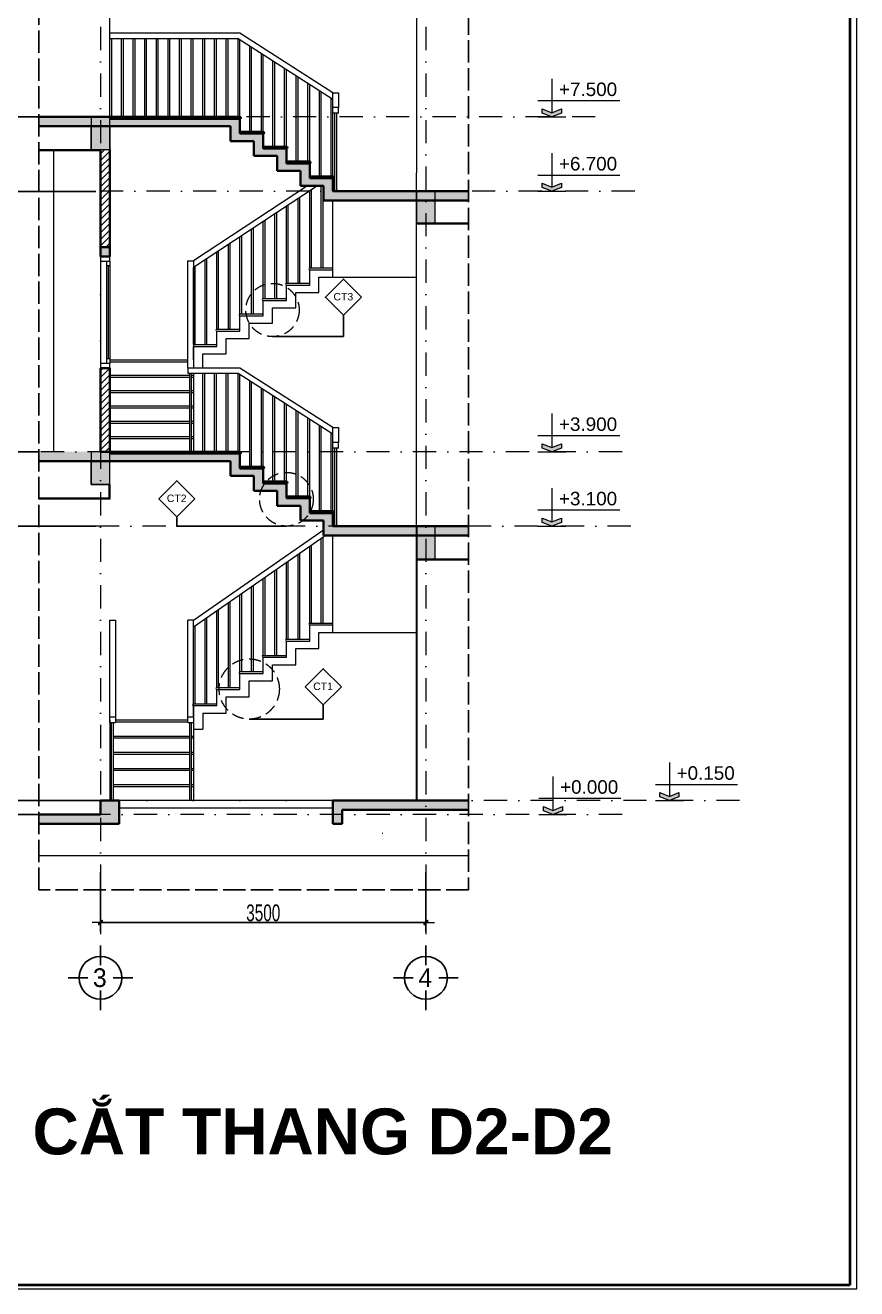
# Model space of a CAD drawing. Header units: inches. Extents: x 921646 to 2157952, y -92667 to 262089.
# Drawn here: x 1998157 to 2007098, y 19382 to 32964 of the extents above; entities that cross this region are included whole.
import ezdxf
from ezdxf.enums import TextEntityAlignment as Align

# ---------------------------------------------------------------- set-up
doc = ezdxf.new("R2010")
doc.units = ezdxf.units.IN
doc.header["$MEASUREMENT"] = 0
for name, pattern in [('ACAD_ISO02W100', [15, 12, -3]), ('CONTINU', [0]), ('DASHDOT', [1, 0.5, -0.25, 0, -0.25]), ('HIDDEN', [9.525, 6.35, -3.175])]:
    doc.linetypes.add(name, pattern=pattern)
doc.layers.get('0').update_dxf_attribs({"lineweight": 9})
doc.layers.get('DEFPOINTS').update_dxf_attribs({"lineweight": 9})
for name, color, linetype, lineweight in [('00 gach chiu lua', 30, 'Continuous', 13), ('01-WALL', 10, 'Continuous', 35), ('04-TRUC', 40, 'DASHDOT', 9), ('06-THAY VUA', 65, 'Continuous', 30), ('09-DIMOUT', 251, 'Continuous', 9), ('13-VATDUNG', 104, 'Continuous', 13), ('14 KHUAT', 106, 'HIDDEN', 13), ('15 TEXT', 134, 'Continuous', 15), ('16 TRICH CHI TIET', 100, 'ACAD_ISO02W100', 25), ('Cp Net Manh 0.15', 8, 'Continuous', 15), ('Cp Net Thep 0.40', 2, 'Continuous', 40), ('CUA', 3, 'Continuous', 18)]:
    doc.layers.add(name, color=color, linetype=linetype, lineweight=lineweight)
for name, color, linetype in [('02-TEXT', 7, 'Continuous'), ('03-KYHIEU', 32, 'Continuous'), ('05-THAY DAM', 141, 'Continuous'), ('SectionCutEdges', 7, 'Continuous')]:
    doc.layers.add(name, color=color, linetype=linetype)
doc.styles.add('A', font='VHARIAL.TTF', dxfattribs={"height": 500})
doc.styles.add('ARIAL', font='arial.ttf')
doc.styles.add('KICHTHUOC', font='VHELVCN.TTF', dxfattribs={"width": 0.8})
doc.styles.add('KS Sophia 191015$0$GHICHU-C', font='arial.ttf', dxfattribs={"width": 0.7})
doc.styles.add('VNI-AVO bold', font='VAVOB.TTF')
doc.dimstyles.new('Copy of 100', dxfattribs={"dimscale": 100, "dimtxt": 1.8, "dimasz": 0.003, "dimexe": 1, "dimexo": 0, "dimgap": 0.1, "dimtad": 1, "dimdec": 0, "dimdsep": 46, "dimtxsty": 'KICHTHUOC', "dimblk": '1A', "dimcen": 0.001, "dimdle": 1.5, "dimclrt": 3, "dimadec": 0, "dimazin": 0, "dimtfac": 1, "dimtdec": 0, "dimtix": 1, "dimtmove": 2, "dimatfit": 3, "dimldrblk": '1A', "dimfxl": 1, "dimtolj": 1, "dimtzin": 0, "dimarcsym": 0})

# ---------------------------------------------------------------- blocks, each defined once
blk = doc.blocks.new('ưqeqweqeqeqeqw')
at = {"layer": '09-DIMOUT'}
h = blk.add_hatch(color=256, dxfattribs=at)
h.dxf.hatch_style = 1
h.paths.add_polyline_path([(1769227, 99389), (1769027, 99389), (1769027, 99039), (1769227, 99039)])
blk.add_lwpolyline([(1769027, 99039), (1769227, 99039), (1769227, 99389), (1769027, 99389)], close=True, dxfattribs=at)
blk = doc.blocks.new('*U47')
for p, q in [((100, 0), (100, -30)), ((1100, 0), (1100, -30)), ((50, -30), (1150, -30))]:
    blk.add_line(p, q)
for points in [[(0, 0), (50, 0), (50, -100), (0, -100)], [(1150, 0), (1200, 0), (1200, -100), (1150, -100)]]:
    blk.add_lwpolyline(points, close=True)
for points in [[(1150, 0), (50, 0)], [(1150, -100), (50, -100)]]:
    blk.add_lwpolyline(points)
at = {"color": 8}
blk.add_lwpolyline([(100, -15), (1100, -15)], dxfattribs=at)
at = {"style": 'KS Sophia 191015$0$GHICHU-C', "flags": 1}
for tag, p in [('KICH_THUOC', (450, -290)), ('TEN_CUA', (450, -174)), ('QUI_CACH', (450, -411))]:
    blk.add_attdef(tag, text='', height=50, dxfattribs=at).set_placement(p, align=Align.MIDDLE)
blk = doc.blocks.new('KH TRUC')
for p, q in [((0, -421), (0, 0)), ((-695, -695), (-274, -695)), ((274, -695), (695, -695)), ((0, -1391), (0, -970))]:
    blk.add_line(p, q)
blk.add_ellipse((0, -695), major_axis=(461, 0), ratio=1, start_param=-0.000006, end_param=6.283179)
at = {"layer": '02-TEXT', "style": 'VNI-AVO bold', "flags": 8}
blk.add_attdef('TRUC', text='', height=400, dxfattribs=at).set_placement((-14, -698), align=Align.MIDDLE)
blk = doc.blocks.new('KTHUOC')
blk.add_hatch(color=256).paths.add_polyline_path([(-71, -42), (42, 71, -1), (71, 42), (-42, -71, -1)])
for p, q in [((-14, 14), (14, -14)), ((0, -200), (0, 200)), ((-300, 0), (300, 0))]:
    blk.add_line(p, q)
for points in [[(42, 71), (-71, -42)], [(-42, -71), (71, 42)]]:
    blk.add_lwpolyline(points)
for centre, start, end in [((57, 57), 315, 135), ((-57, -57), 135, 315)]:
    blk.add_arc(centre, 20, start, end)
blk = doc.blocks.new('1A')
at = {"layer": '00 gach chiu lua'}
blk.add_blockref('KTHUOC', (0, 0), dxfattribs=at)
blk = doc.blocks.new('*D485')
at = {"layer": '09-DIMOUT', "color": 0, "lineweight": -2, "transparency": 16777216}
for p, q in [((1998966, 23859), (1998966, 23220)), ((2002466, 23859), (2002466, 23220)), ((1998966, 23320), (2002465, 23320))]:
    blk.add_line(p, q, dxfattribs=at)
at = {"layer": 'DEFPOINTS', "color": 0, "transparency": 16777216}
for p in [(1998966, 23859), (2002466, 23859), (2002466, 23320)]:
    blk.add_point(p, dxfattribs=at)
at = {"layer": '09-DIMOUT', "color": 0, "lineweight": -2, "transparency": 16777216, "xscale": 0.3, "yscale": 0.3, "zscale": 0.3, "rotation": 180}
blk.add_blockref('1A', (1998966, 23320), dxfattribs=at)
at = {"layer": '09-DIMOUT', "color": 0, "lineweight": -2, "transparency": 16777216, "xscale": 0.3, "yscale": 0.3, "zscale": 0.3}
blk.add_blockref('1A', (2002466, 23320), dxfattribs=at)
at = {"layer": '09-DIMOUT', "color": 3, "transparency": 16777216, "insert": (2000716, 23422), "char_height": 180, "attachment_point": 5, "style": 'KICHTHUOC'}
blk.add_mtext('\\A1;3500', dxfattribs=at)
blk = doc.blocks.new('Khung Ht dep')
at = {"layer": 'Cp Net Thep 0.40', "color": 106, "flags": 128}
blk.add_lwpolyline([(30380, 21415), (30380, 1792), (3162, 1792), (3162, 21415)], close=True, dxfattribs=at)
at = {"layer": 'DEFPOINTS', "ltscale": 100}
blk.add_lwpolyline([(30430, 1692), (30430, 21515), (1912, 21515), (1912, 1692)], close=True, dxfattribs=at)
blk = doc.blocks.new('*D503')
at = {"layer": '09-DIMOUT', "color": 0, "lineweight": -2, "transparency": 16777216}
for p, q in [((1998966, 24629), (1996848, 24629)), ((1996948, 24629), (1996948, 24630)), ((1996948, 24479), (1996948, 24629)), ((1998303, 24479), (1996848, 24479)), ((1996948, 24479), (1996948, 24479))]:
    blk.add_line(p, q, dxfattribs=at)
at = {"layer": 'DEFPOINTS', "color": 0, "transparency": 16777216}
for p in [(1996948, 24629), (1998966, 24629), (1998303, 24479)]:
    blk.add_point(p, dxfattribs=at)
at = {"layer": '09-DIMOUT', "color": 0, "lineweight": -2, "transparency": 16777216, "xscale": 0.3, "yscale": 0.3, "zscale": 0.3}
for p, rotation in [((1996948, 24629), 270), ((1996948, 24479), 90)]:
    blk.add_blockref('1A', p, dxfattribs=dict(at, rotation=rotation))
at = {"layer": '09-DIMOUT', "color": 3, "transparency": 16777216, "insert": (1996846, 24554), "char_height": 180, "attachment_point": 5, "rotation": 90, "style": 'KICHTHUOC'}
blk.add_mtext('\\A1;150', dxfattribs=at)
blk = doc.blocks.new('*D504')
at = {"layer": '09-DIMOUT', "color": 0, "lineweight": -2, "transparency": 16777216}
for p, q in [((1998916, 27579), (1996848, 27579)), ((1996948, 24629), (1996948, 27579)), ((1998966, 24629), (1996848, 24629))]:
    blk.add_line(p, q, dxfattribs=at)
at = {"layer": 'DEFPOINTS', "color": 0, "transparency": 16777216}
for p in [(1996948, 27579), (1998916, 27579), (1998966, 24629)]:
    blk.add_point(p, dxfattribs=at)
at = {"layer": '09-DIMOUT', "color": 0, "lineweight": -2, "transparency": 16777216, "xscale": 0.3, "yscale": 0.3, "zscale": 0.3}
for p, rotation in [((1996948, 27579), 90), ((1996948, 24629), 270)]:
    blk.add_blockref('1A', p, dxfattribs=dict(at, rotation=rotation))
at = {"layer": '09-DIMOUT', "color": 3, "transparency": 16777216, "insert": (1996846, 26104), "char_height": 180, "attachment_point": 5, "rotation": 90, "style": 'KICHTHUOC'}
blk.add_mtext('\\A1;2950', dxfattribs=at)
blk = doc.blocks.new('*D505')
at = {"layer": '09-DIMOUT', "color": 0, "lineweight": -2, "transparency": 16777216}
for p, q in [((1998303, 28379), (1996848, 28379)), ((1996948, 27579), (1996948, 28379)), ((1998916, 27579), (1996848, 27579))]:
    blk.add_line(p, q, dxfattribs=at)
at = {"layer": 'DEFPOINTS', "color": 0, "transparency": 16777216}
for p in [(1996948, 28379), (1998303, 28379), (1998916, 27579)]:
    blk.add_point(p, dxfattribs=at)
at = {"layer": '09-DIMOUT', "color": 0, "lineweight": -2, "transparency": 16777216, "xscale": 0.3, "yscale": 0.3, "zscale": 0.3}
for p, rotation in [((1996948, 28379), 90), ((1996948, 27579), 270)]:
    blk.add_blockref('1A', p, dxfattribs=dict(at, rotation=rotation))
at = {"layer": '09-DIMOUT', "color": 3, "transparency": 16777216, "insert": (1996846, 27979), "char_height": 180, "attachment_point": 5, "rotation": 90, "style": 'KICHTHUOC'}
blk.add_mtext('\\A1;800', dxfattribs=at)
blk = doc.blocks.new('*D506')
at = {"layer": '09-DIMOUT', "color": 0, "lineweight": -2, "transparency": 16777216}
for p, q in [((1998916, 31179), (1996848, 31179)), ((1996948, 28379), (1996948, 31179)), ((1998303, 28379), (1996848, 28379))]:
    blk.add_line(p, q, dxfattribs=at)
at = {"layer": 'DEFPOINTS', "color": 0, "transparency": 16777216}
for p in [(1996948, 31179), (1998916, 31179), (1998303, 28379)]:
    blk.add_point(p, dxfattribs=at)
at = {"layer": '09-DIMOUT', "color": 0, "lineweight": -2, "transparency": 16777216, "xscale": 0.3, "yscale": 0.3, "zscale": 0.3}
for p, rotation in [((1996948, 31179), 90), ((1996948, 28379), 270)]:
    blk.add_blockref('1A', p, dxfattribs=dict(at, rotation=rotation))
at = {"layer": '09-DIMOUT', "color": 3, "transparency": 16777216, "insert": (1996846, 29779), "char_height": 180, "attachment_point": 5, "rotation": 90, "style": 'KICHTHUOC'}
blk.add_mtext('\\A1;2800', dxfattribs=at)
blk = doc.blocks.new('*D507')
at = {"layer": '09-DIMOUT', "color": 0, "lineweight": -2, "transparency": 16777216}
for p, q in [((1998303, 31979), (1996848, 31979)), ((1996948, 31179), (1996948, 31979)), ((1998916, 31179), (1996848, 31179))]:
    blk.add_line(p, q, dxfattribs=at)
at = {"layer": 'DEFPOINTS', "color": 0, "transparency": 16777216}
for p in [(1996948, 31979), (1998303, 31979), (1998916, 31179)]:
    blk.add_point(p, dxfattribs=at)
at = {"layer": '09-DIMOUT', "color": 0, "lineweight": -2, "transparency": 16777216, "xscale": 0.3, "yscale": 0.3, "zscale": 0.3}
for p, rotation in [((1996948, 31979), 90), ((1996948, 31179), 270)]:
    blk.add_blockref('1A', p, dxfattribs=dict(at, rotation=rotation))
at = {"layer": '09-DIMOUT', "color": 3, "transparency": 16777216, "insert": (1996846, 31579), "char_height": 180, "attachment_point": 5, "rotation": 90, "style": 'KICHTHUOC'}
blk.add_mtext('\\A1;800', dxfattribs=at)
blk = doc.blocks.new('*D508')
at = {"layer": '09-DIMOUT', "color": 0, "lineweight": -2, "transparency": 16777216}
for p, q in [((1998303, 35579), (1996848, 35579)), ((1996948, 31979), (1996948, 35579)), ((1998303, 31979), (1996848, 31979))]:
    blk.add_line(p, q, dxfattribs=at)
at = {"layer": 'DEFPOINTS', "color": 0, "transparency": 16777216}
for p in [(1996948, 35579), (1998303, 35579), (1998303, 31979)]:
    blk.add_point(p, dxfattribs=at)
at = {"layer": '09-DIMOUT', "color": 0, "lineweight": -2, "transparency": 16777216, "xscale": 0.3, "yscale": 0.3, "zscale": 0.3}
for p, rotation in [((1996948, 35579), 90), ((1996948, 31979), 270)]:
    blk.add_blockref('1A', p, dxfattribs=dict(at, rotation=rotation))
at = {"layer": '09-DIMOUT', "color": 3, "transparency": 16777216, "insert": (1996846, 33779), "char_height": 180, "attachment_point": 5, "rotation": 90, "style": 'KICHTHUOC'}
blk.add_mtext('\\A1;3600', dxfattribs=at)
blk = doc.blocks.new('cao do')
at = {"layer": '15 TEXT'}
h = blk.add_hatch(color=256, dxfattribs=at)
h.dxf.hatch_style = 1
h.paths.add_polyline_path([(155, 47), (261, 90), (261, 42), (155, 0), (49, 42), (49, 90)])
for p, q in [((0, 181), (911, 181)), ((0, 0), (310, 0))]:
    blk.add_line(p, q, dxfattribs=at)
blk.add_lwpolyline([(155, 424), (155, 47)], dxfattribs=at)
blk.add_lwpolyline([(155, 47), (261, 90), (261, 42), (155, 0), (49, 42), (49, 90)], close=True, dxfattribs=at)
at = {"layer": '15 TEXT', "color": 3, "style": 'ARIAL'}
blk.add_attdef('%%P0,000', text='', height=150, dxfattribs=at).set_placement((558, 307), align=Align.MIDDLE_CENTER)

msp = doc.modelspace()

# ---------------------------------------------------------------- hatches: boundary and pattern name
at = {"layer": '09-DIMOUT'}
h = msp.add_hatch(color=256, dxfattribs=at)
h.dxf.hatch_style = 1
h.paths.add_polyline_path([(2001465.5, 31179.2), (2001365.5, 31179.2), (2001365.5, 31079.2), (2002365.5, 31079.2), (2002365.5, 31179.2)])
h.paths.add_polyline_path([(2002923.5, 31079.2), (2002923.5, 31179.2), (2002565.5, 31179.2), (2002565.5, 31079.2)])
h.paths.add_polyline_path([(2001365.5, 31239.2), (2001365.5, 31179.2), (2001465.5, 31179.2), (2001465.5, 31319.2), (2001215.5, 31319.2), (2001215.5, 31479.2), (2000965.5, 31479.2), (2000965.5, 31639.2), (2000715.5, 31639.2), (2000715.5, 31799.2), (2000465.5, 31799.2), (2000465.5, 31959.2), (1999065.5, 31959.2), (1999065.5, 31879.2), (2000365.5, 31879.2), (2000365.5, 31719.2), (2000615.5, 31719.2), (2000615.5, 31559.2), (2000865.5, 31559.2), (2000865.5, 31399.2), (2001115.5, 31399.2), (2001115.5, 31239.2)])
h.paths.add_polyline_path([(1998865.5, 31879.2), (1998865.5, 31979.2), (1998302.8, 31979.2), (1998302.8, 31879.2)])
h.paths.add_polyline_path([(1998965.5, 30579.2), (1998965.5, 30479.2), (1999065.5, 30479.2), (1999065.5, 30579.2)])
h = msp.add_hatch(dxfattribs=at)
h.set_pattern_fill('ANSI31', color=256, scale=400)
h.paths.add_polyline_path([(1999065.5, 31629.2), (1998965.5, 31629.2), (1998965.5, 31179.2), (1999065.5, 31179.2)])
h.paths.add_polyline_path([(1999065.5, 31179.2), (1998965.5, 31179.2), (1998965.5, 30579.2), (1999065.5, 30579.2)])
h = msp.add_hatch(color=256, dxfattribs=at)
h.dxf.hatch_style = 1
h.paths.add_polyline_path([(1998865.5, 28279.2), (1998865.5, 28379.2), (1998302.8, 28379.2), (1998302.8, 28279.2), (1998315.5, 28279.2)])
h.paths.add_polyline_path([(1999065.5, 28359.2), (1999065.5, 28279.2), (2000365.5, 28279.2), (2000365.5, 28119.2), (2000615.5, 28119.2), (2000615.5, 27959.2), (2000691.3, 27959.2, -0.0783347), (2000732.3, 28039.2), (2000715.5, 28039.2), (2000715.5, 28199.2), (2000465.5, 28199.2), (2000465.5, 28359.2)])
h.paths.add_polyline_path([(2000732.3, 28039.2, 0.0783347), (2000691.3, 27959.2), (2000865.5, 27959.2), (2000865.5, 27799.2), (2001115.5, 27799.2), (2001115.5, 27639.2), (2001139.9, 27639.2, 0.1000195), (2001215.5, 27724.9), (2001215.5, 27879.2), (2000965.5, 27879.2), (2000965.5, 28039.2)])
h.paths.add_polyline_path([(2001365.5, 27639.2), (2001365.5, 27579.2), (2001465.5, 27579.2), (2001465.5, 27719.2), (2001215.5, 27719.2), (2001215.5, 27724.9, -0.1000195), (2001139.9, 27639.2)])
h.paths.add_polyline_path([(2002365.5, 27479.2), (2002365.5, 27579.2), (2001465.5, 27579.2), (2001365.5, 27579.2), (2001365.5, 27479.2)])
h.paths.add_polyline_path([(2002923.5, 27479.2), (2002923.5, 27579.2), (2002565.5, 27579.2), (2002565.5, 27479.2)])
h.paths.add_polyline_path([(1998302.8, 24479.2), (1998302.8, 24379.2), (1998965.5, 24379.2), (1998965.5, 24479.2)])
h.paths.add_polyline_path([(1998965.5, 24479.2), (1998965.5, 24379.2), (1999165.5, 24379.2), (1999165.5, 24479.2)])
h.paths.add_polyline_path([(1999165.5, 24479.2), (1999165.5, 24629.2), (1998965.5, 24629.2), (1998965.5, 24479.2)])
h.paths.add_polyline_path([(2001465.5, 24379.2), (2001565.5, 24379.2), (2001565.5, 24479.2), (2001465.5, 24479.2)])
h.paths.add_polyline_path([(2001565.5, 24529.2), (2002465.5, 24529.2), (2002465.5, 24629.2), (2001465.5, 24629.2), (2001465.5, 24529.2), (2001465.5, 24479.2), (2001565.5, 24479.2)])
h.paths.add_polyline_path([(2002923.5, 24529.2), (2002923.5, 24629.2), (2002465.5, 24629.2), (2002465.5, 24529.2)])
h.paths.add_polyline_path([(2001450.5, 29984.3), (2001704.5, 29984.3), (2001704.5, 30109.2), (2001450.5, 30109.2)], flags=9)
h = msp.add_hatch(dxfattribs=at)
h.set_pattern_fill('ANSI31', color=256, scale=400)
h.paths.add_polyline_path([(1999065.5, 29279.2), (1998965.5, 29279.2), (1998965.5, 28379.2), (1999065.5, 28379.2)])

# ---------------------------------------------------------------- linework, layer by layer
at = {"layer": '01-WALL'}
for p, q in [((1999065.5, 31979.2), (1998302.8, 31979.2)), ((1999065.5, 31979.2), (2000465.5, 31979.2)), ((1999065.5, 31959.2), (2000465.5, 31959.2)), ((2000465.5, 31799.2), (2000465.5, 31959.2)), ((1999065.5, 31879.2), (1998302.8, 31879.2)), ((1999065.5, 31879.2), (2000365.5, 31879.2)), ((2000365.5, 31719.2), (2000365.5, 31879.2)), ((2000715.5, 31819.2), (2000465.5, 31819.2)), ((2000715.5, 31799.2), (2000465.5, 31799.2)), ((2000715.5, 31639.2), (2000715.5, 31799.2)), ((2000615.5, 31719.2), (2000365.5, 31719.2)), ((2000615.5, 31559.2), (2000615.5, 31719.2)), ((2000965.5, 31659.2), (2000715.5, 31659.2)), ((1998965.5, 30479.2), (1998965.5, 31629.2)), ((1999065.5, 31629.2), (1999065.5, 30479.2)), ((2000865.5, 31559.2), (2000615.5, 31559.2)), ((2000965.5, 31639.2), (2000715.5, 31639.2)), ((2000865.5, 31399.2), (2000865.5, 31559.2)), ((2000965.5, 31479.2), (2000965.5, 31639.2)), ((2001115.5, 31399.2), (2000865.5, 31399.2)), ((2001215.5, 31499.2), (2000965.5, 31499.2)), ((2001215.5, 31479.2), (2000965.5, 31479.2)), ((2001115.5, 31239.2), (2001115.5, 31399.2)), ((2001215.5, 31319.2), (2001215.5, 31479.2)), ((2001365.5, 31239.2), (2001115.5, 31239.2)), ((2001465.5, 31339.2), (2001215.5, 31339.2)), ((2001465.5, 31319.2), (2001215.5, 31319.2)), ((2001365.5, 31079.2), (2001365.5, 31239.2)), ((2001465.5, 31179.2), (2001465.5, 31319.2)), ((2002923.5, 31179.2), (2001465.5, 31179.2)), ((2002923.5, 31079.2), (2001365.5, 31079.2)), ((1999065.5, 30579.2), (1998965.5, 30579.2)), ((1999065.5, 30479.2), (1998965.5, 30479.2)), ((1998315.5, 28279.2), (1998302.8, 28279.2)), ((1999065.5, 28279.2), (1998315.5, 28279.2)), ((2000365.5, 28279.2), (1998865.5, 28279.2)), ((2000465.5, 28379.2), (1999065.5, 28379.2)), ((2000465.5, 28359.2), (1999065.5, 28359.2)), ((2000365.5, 28119.2), (2000365.5, 28279.2)), ((2000465.5, 28199.2), (2000465.5, 28359.2)), ((2000615.5, 28119.2), (2000365.5, 28119.2)), ((2000715.5, 28219.2), (2000465.5, 28219.2)), ((2000715.5, 28199.2), (2000465.5, 28199.2)), ((2000615.5, 27959.2), (2000615.5, 28119.2)), ((2000715.5, 28039.2), (2000715.5, 28199.2)), ((2000965.5, 28059.2), (2000715.5, 28059.2)), ((2000965.5, 28039.2), (2000715.5, 28039.2)), ((2000965.5, 27879.2), (2000965.5, 28039.2)), ((2000865.5, 27959.2), (2000615.5, 27959.2)), ((2000865.5, 27799.2), (2000865.5, 27959.2)), ((2001215.5, 27899.2), (2000965.5, 27899.2)), ((2001215.5, 27879.2), (2000965.5, 27879.2)), ((2001215.5, 27719.2), (2001215.5, 27879.2)), ((2001115.5, 27799.2), (2000865.5, 27799.2)), ((2001115.5, 27639.2), (2001115.5, 27799.2)), ((2001465.5, 27739.2), (2001215.5, 27739.2)), ((2001465.5, 27719.2), (2001215.5, 27719.2)), ((2001465.5, 27579.2), (2001465.5, 27719.2)), ((2001365.5, 27639.2), (2001115.5, 27639.2)), ((2001365.5, 27479.2), (2001365.5, 27639.2)), ((2001465.5, 27579.2), (2002365.5, 27579.2)), ((2002365.5, 27579.2), (2002923.5, 27579.2)), ((2001365.5, 27479.2), (2002365.5, 27479.2)), ((2002923.5, 27479.2), (2002365.5, 27479.2)), ((1998965.5, 24479.2), (1998965.5, 24629.2)), ((1999165.5, 24629.2), (1998965.5, 24629.2)), ((1999165.5, 24629.2), (1999165.5, 24379.2)), ((2002365.5, 24629.2), (2001465.5, 24629.2)), ((2001465.5, 24629.2), (2001465.5, 24529.2)), ((2002365.5, 24629.2), (2002465.5, 24629.2)), ((2002923.5, 24629.2), (2002465.5, 24629.2)), ((1998965.5, 24479.2), (1998302.8, 24479.2)), ((2001465.5, 24529.2), (2001465.5, 24379.2)), ((2001565.5, 24529.2), (2001565.5, 24379.2)), ((2002923.5, 24529.2), (2001565.5, 24529.2)), ((1999165.5, 24379.2), (1998302.8, 24379.2)), ((2001465.5, 24379.2), (2001565.5, 24379.2))]:
    msp.add_line(p, q, dxfattribs=at)
msp.add_lwpolyline([(1998965.5, 29279.2), (1999065.5, 29279.2), (1999065.5, 28379.2), (1998965.5, 28379.2)], close=True, dxfattribs=at)
for centre in [(2000465.5, 31969.2), (2000715.5, 31809.2), (2000965.5, 31649.2), (2001215.5, 31489.2), (2001465.5, 31329.2), (2000465.5, 28369.2), (2000715.5, 28209.2), (2000965.5, 28049.2), (2001215.5, 27889.2), (2001465.5, 27729.2)]:
    msp.add_arc(centre, 10, 270, 90, dxfattribs=at)
at = {"layer": '04-TRUC', "ltscale": 500}
for p, q in [((1998965.5, 37946.9), (1998965.5, 23072.4)), ((2002465.5, 37946.9), (2002465.5, 23072.4)), ((2004287, 31979.2), (1998302.8, 31979.2)), ((2004711.7, 31179.2), (1998915.5, 31179.2)), ((2004575.8, 28379.2), (1998302.8, 28379.2)), ((2004667.9, 27579.2), (1998915.5, 27579.2)), ((2005839.2, 24629.2), (1998302.8, 24629.2)), ((2004576.2, 24479.2), (1998302.8, 24479.2))]:
    msp.add_line(p, q, dxfattribs=at)
at = {"layer": '05-THAY DAM', "linetype": 'CONTINU', "ltscale": 100}
for p, q in [((2001579.7, 29846.8), (2001579.7, 29617.1)), ((2000815.5, 29617.1), (2001579.7, 29617.1)), ((1999787.5, 27679.4), (1999787.5, 27580.6)), ((2000965.5, 27580.6), (1999787.5, 27580.6)), ((2001362, 25658.3), (2001362, 25505.5)), ((2000565.5, 25505.5), (2001362, 25505.5))]:
    msp.add_line(p, q, dxfattribs=at)
for points in [[(2001774, 30041), (2001579.7, 30235.3), (2001385.4, 30041), (2001579.7, 29846.8)], [(1999981.8, 27873.7), (1999787.5, 28067.9), (1999593.2, 27873.7), (1999787.5, 27679.4)], [(2001556.2, 25852.6), (2001362, 26046.8), (2001167.7, 25852.6), (2001362, 25658.3)]]:
    msp.add_lwpolyline(points, close=True, dxfattribs=at)
at = {"layer": '06-THAY VUA'}
msp.add_line((2002365.5, 27579.2), (2002365.5, 24629.2, 5156.4), dxfattribs=at)
at = {"layer": '09-DIMOUT'}
for p, q in [((1998302.8, 31629.2), (1998965.5, 31629.2)), ((1998302.8, 31619.2), (1998965.5, 31619.2)), ((2002365.5, 30839.2), (2002923.5, 30839.2)), ((2002365.5, 30829.2), (2002923.5, 30829.2)), ((1999905.5, 30432.1), (1999965.5, 30432.1)), ((1999055.5, 28029.2), (1999055.5, 27879.2)), ((1999065.5, 28029.2), (1999065.5, 27869.2)), ((1999055.5, 27879.2), (1998302.8, 27879.2)), ((1999065.5, 27869.2), (1998302.8, 27869.2)), ((1999965.5, 26570.2), (2001365.5, 27541.8)), ((1999965.5, 26497.2), (2001380.6, 27479.2)), ((2002365.5, 26581.3), (2002365.5, 27405.2)), ((2002365.5, 27229.2), (2002923.5, 27229.2)), ((2002365.5, 27219.2), (2002923.5, 27219.2)), ((1999065.5, 25469.2), (1999065.5, 26570.2)), ((1999065.5, 26570.2), (1999125.5, 26570.2)), ((1999125.5, 26570.2), (1999125.5, 25469.2)), ((1999905.5, 25469.2), (1999905.5, 26570.2)), ((1999965.5, 26570.2), (1999905.5, 26570.2)), ((1999965.5, 26497.2), (1999965.5, 26570.2)), ((1999965.5, 25529.2), (1999965.5, 26570.2)), ((1999065.5, 25529.2), (1999125.5, 25529.2)), ((1999065.5, 25469.2), (1999125.5, 25469.2)), ((1999085.5, 24629.2), (1999085.5, 25469.2)), ((1999105.5, 24629.2), (1999105.5, 25469.2)), ((1999905.5, 25529.2), (1999965.5, 25529.2)), ((1999905.5, 25469.2), (1999965.5, 25469.2)), ((1999925.5, 24629.2), (1999925.5, 25469.2)), ((1999945.5, 24629.2), (1999945.5, 25469.2))]:
    msp.add_line(p, q, dxfattribs=at)
for points in [[(2001996.3, 24279.2), (2002001.3, 24279.2)], [(2002923.5, 24035.8), (1998302.8, 24035.8)]]:
    msp.add_lwpolyline(points, dxfattribs=at)
at = {"layer": '13-VATDUNG'}
for p, q in [((1999065.5, 31979.2), (1999065.5, 35479.2)), ((2002365.5, 35479.2), (2002365.5, 31379.2)), ((2000465.5, 32879.2), (1999065.5, 32879.2)), ((2001465.5, 32239.2), (2000465.5, 32879.2)), ((2000448, 32819.2), (1999065.5, 32819.2)), ((1999067.1, 31979.2), (1999067.1, 32819.2)), ((1999087.1, 31979.2), (1999087.1, 32819.2)), ((1999192.1, 31979.2), (1999192.1, 32819.2)), ((1999212.1, 31979.2), (1999212.1, 32819.2)), ((1999317.1, 31979.2), (1999317.1, 32819.2)), ((1999337.1, 31979.2), (1999337.1, 32819.2)), ((1999442.1, 31979.2), (1999442.1, 32819.2)), ((1999462.1, 31979.2), (1999462.1, 32819.2)), ((1999567.1, 31979.2), (1999567.1, 32819.2)), ((1999587.1, 31979.2), (1999587.1, 32819.2)), ((1999692.1, 31979.2), (1999692.1, 32819.2)), ((1999712.1, 31979.2), (1999712.1, 32819.2)), ((1999817.1, 31979.2), (1999817.1, 32819.2)), ((1999837.1, 31979.2), (1999837.1, 32819.2)), ((1999942.1, 31979.2), (1999942.1, 32819.2)), ((1999962.1, 31979.2), (1999962.1, 32819.2)), ((2000067.1, 31979.2), (2000067.1, 32819.2)), ((2000087.1, 31979.2), (2000087.1, 32819.2)), ((2000192.1, 31979.2), (2000192.1, 32819.2)), ((2000212.1, 31979.2), (2000212.1, 32819.2)), ((2000317.1, 31979.2), (2000317.1, 32819.2)), ((2000337.1, 31979.2), (2000337.1, 32819.2)), ((2000445.5, 31979.2), (2000445.5, 32819.2)), ((2001465.5, 32168), (2000448, 32819.2)), ((2000465.5, 31979.2), (2000465.5, 32808)), ((2000570.5, 31819.2), (2000570.5, 32740.8)), ((2000590.5, 31819.2), (2000590.5, 32728)), ((2000695.5, 31819.2), (2000695.5, 32660.8)), ((2000715.5, 31819.2), (2000715.5, 32648)), ((2000820.5, 31659.2), (2000820.5, 32580.8)), ((2000840.5, 31659.2), (2000840.5, 32568)), ((2000945.5, 31659.2), (2000945.5, 32500.8)), ((2000965.5, 31659.2), (2000965.5, 32488)), ((2001070.5, 31499.2), (2001070.5, 32420.8)), ((2001090.5, 31499.2), (2001090.5, 32408)), ((2001195.5, 31499.2), (2001195.5, 32340.8)), ((2001215.5, 31499.2), (2001215.5, 32328)), ((2001320.5, 31339.2), (2001320.5, 32260.8)), ((2001340.5, 31339.2), (2001340.5, 32248)), ((2001465.5, 31339.2), (2001465.5, 32239.2)), ((2001465.5, 32239.2), (2001525.5, 32239.2)), ((2001525.5, 32239.2), (2001525.5, 32079.2)), ((2001445.5, 31339.2), (2001445.5, 32180.8)), ((2001525.5, 32079.2), (2001465.5, 32079.2)), ((2001525.5, 32019.2), (2001525.5, 32079.2)), ((2001525.5, 32019.2), (2001465.5, 32019.2)), ((2001485.5, 31179.2), (2001485.5, 32019.2)), ((2001505.5, 31179.2), (2001505.5, 32019.2)), ((1998465.5, 28379.2), (1998465.5, 31629.2)), ((2002365.5, 27579.2), (2002365.5, 31379.2)), ((2001190.6, 31239.2), (1999965.5, 30432.1)), ((2001299.7, 31239.2), (1999965.5, 30360.2)), ((2001340.5, 30355.6), (2001340.5, 31239.2)), ((2001360.5, 30355.6), (2001360.5, 31239.2)), ((2001110.5, 30190.9), (2001110.5, 31114.6)), ((2001215.5, 30355.6), (2001215.5, 31183.7)), ((2001235.5, 30355.6), (2001235.5, 31196.9)), ((2000965.5, 30190.9), (2000965.5, 31019)), ((2000985.5, 30190.9), (2000985.5, 31032.2)), ((2001090.5, 30190.9), (2001090.5, 31101.4)), ((2001465.5, 30255.6), (2001465.5, 31079.2)), ((2000715.5, 30026.2), (2000715.5, 30854.3)), ((2000735.5, 30026.2), (2000735.5, 30867.5)), ((2000840.5, 30026.2), (2000840.5, 30936.7)), ((2000860.5, 30026.2), (2000860.5, 30949.9)), ((2000485.5, 29861.5), (2000485.5, 30702.8)), ((2000590.5, 29861.5), (2000590.5, 30772)), ((2000610.5, 29861.5), (2000610.5, 30785.2)), ((2000340.5, 29696.8), (2000340.5, 30607.3)), ((2000360.5, 29696.8), (2000360.5, 30620.5)), ((2000465.5, 29861.5), (2000465.5, 30689.6)), ((1999905.5, 29279.2), (1999905.5, 30432.1)), ((1999965.5, 30432.1), (1999965.5, 29279.2)), ((2000090.5, 29532.1), (2000090.5, 30442.6)), ((2000110.5, 29532.1), (2000110.5, 30455.8)), ((2000215.5, 29696.8), (2000215.5, 30524.9)), ((2000235.5, 29696.8), (2000235.5, 30538.1)), ((1999965.5, 29532.1), (1999965.5, 30360.2)), ((1999985.5, 29532.1), (1999985.5, 30373.4)), ((2001215.5, 30355.6), (2001465.5, 30355.6)), ((2001215.5, 30170.9), (2001215.5, 30335.6)), ((2001215.5, 30335.6), (2001465.5, 30335.6)), ((2000965.5, 30190.9), (2001215.5, 30190.9)), ((2000965.5, 30006.2), (2000965.5, 30170.9)), ((2000965.5, 30170.9), (2001215.5, 30170.9)), ((2001315.5, 30090.9), (2001315.5, 30255.6)), ((2001315.5, 30255.6), (2002365.5, 30255.6)), ((2000715.5, 30026.2), (2000965.5, 30026.2)), ((2001065.5, 29926.2), (2001065.5, 30090.9)), ((2001065.5, 30090.9), (2001315.5, 30090.9)), ((2000715.5, 29841.5), (2000715.5, 30006.2)), ((2000715.5, 30006.2), (2000965.5, 30006.2)), ((2000815.5, 29761.5), (2000815.5, 29926.2)), ((2000815.5, 29926.2), (2001065.5, 29926.2)), ((2000465.5, 29861.5), (2000715.5, 29861.5)), ((2000465.5, 29676.8), (2000465.5, 29841.5)), ((2000465.5, 29841.5), (2000715.5, 29841.5)), ((2000565.5, 29596.8), (2000565.5, 29761.5)), ((2000565.5, 29761.5), (2000815.5, 29761.5)), ((2000215.5, 29696.8), (2000465.5, 29696.8)), ((2000215.5, 29512.1), (2000215.5, 29676.8)), ((2000215.5, 29676.8), (2000465.5, 29676.8)), ((1999965.5, 29532.1), (2000215.5, 29532.1)), ((1999965.5, 29367.4), (1999965.5, 29512.1)), ((1999965.5, 29512.1), (2000215.5, 29512.1)), ((2000315.5, 29432.1), (2000315.5, 29596.8)), ((2000315.5, 29596.8), (2000565.5, 29596.8)), ((1999065.5, 29367.4), (1999905.5, 29367.4)), ((1999065.5, 29347.4), (1999905.5, 29347.4)), ((1999965.5, 29367.4), (1999965.5, 29279.2)), ((2000065.5, 29279.2), (2000065.5, 29432.1)), ((2000065.5, 29432.1), (2000315.5, 29432.1)), ((1999065.5, 29202.7), (1999925.5, 29202.7)), ((2000465.5, 29279.2), (1999905.5, 29279.2)), ((1999905.5, 29279.2), (1999905.5, 29219.2)), ((2000448, 29219.2), (1999905.5, 29219.2)), ((1999925.5, 28379.2), (1999925.5, 29219.2)), ((1999945.5, 28379.2), (1999945.5, 29219.2)), ((1999945.5, 29202.7), (1999965.5, 29202.7)), ((1999965.5, 29219.2), (1999965.5, 28379.2)), ((2000067.1, 28379.2), (2000067.1, 29219.2)), ((2000087.1, 28379.2), (2000087.1, 29219.2)), ((2000192.1, 28379.2), (2000192.1, 29219.2)), ((2000212.1, 28379.2), (2000212.1, 29219.2)), ((2000317.1, 28379.2), (2000317.1, 29219.2)), ((2000337.1, 28379.2), (2000337.1, 29219.2)), ((2000445.5, 28379.2), (2000445.5, 29219.2)), ((2001465.5, 28568), (2000448, 29219.2)), ((2001465.5, 28639.2), (2000465.5, 29279.2)), ((2000465.5, 28379.2), (2000465.5, 29208)), ((1999065.5, 29182.7), (1999925.5, 29182.7)), ((1999945.5, 29182.7), (1999965.5, 29182.7)), ((2000570.5, 28219.2), (2000570.5, 29140.8)), ((2000590.5, 28219.2), (2000590.5, 29128)), ((1999065.5, 29038), (1999925.5, 29038)), ((1999065.5, 29018), (1999925.5, 29018)), ((1999945.5, 29038), (1999965.5, 29038)), ((1999945.5, 29018), (1999965.5, 29018)), ((2000695.5, 28219.2), (2000695.5, 29060.8)), ((2000715.5, 28219.2), (2000715.5, 29048)), ((2000820.5, 28059.2), (2000820.5, 28980.8)), ((2000840.5, 28059.2), (2000840.5, 28968)), ((1999065.5, 28873.3), (1999925.5, 28873.3)), ((1999065.5, 28853.3), (1999925.5, 28853.3)), ((1999945.5, 28873.3), (1999965.5, 28873.3)), ((1999945.5, 28853.3), (1999965.5, 28853.3)), ((2000945.5, 28059.2), (2000945.5, 28900.8)), ((2000965.5, 28059.2), (2000965.5, 28888)), ((2001070.5, 27899.2), (2001070.5, 28820.8)), ((2001090.5, 27899.2), (2001090.5, 28808)), ((1999065.5, 28708.6), (1999925.5, 28708.6)), ((1999065.5, 28688.6), (1999925.5, 28688.6)), ((1999945.5, 28708.6), (1999965.5, 28708.6)), ((1999945.5, 28688.6), (1999965.5, 28688.6)), ((2001195.5, 27899.2), (2001195.5, 28740.8)), ((2001215.5, 27899.2), (2001215.5, 28728)), ((2001320.5, 27739.2), (2001320.5, 28660.8)), ((1999065.5, 28543.9), (1999925.5, 28543.9)), ((1999065.5, 28523.9), (1999925.5, 28523.9)), ((1999945.5, 28543.9), (1999965.5, 28543.9)), ((1999945.5, 28523.9), (1999965.5, 28523.9)), ((2001340.5, 27739.2), (2001340.5, 28648)), ((2001445.5, 27739.2), (2001445.5, 28580.8)), ((2001465.5, 27739.2), (2001465.5, 28639.2)), ((2001465.5, 28639.2), (2001525.5, 28639.2)), ((2001525.5, 28639.2), (2001525.5, 28479.2)), ((2001525.5, 28479.2), (2001465.5, 28479.2)), ((2001525.5, 28419.2), (2001465.5, 28419.2)), ((2001485.5, 27579.2), (2001485.5, 28419.2)), ((2001505.5, 27579.2), (2001505.5, 28419.2)), ((2001525.5, 28419.2), (2001525.5, 28479.2)), ((2001340.5, 26537.7), (2001340.5, 27451.4)), ((2001360.5, 26537.7), (2001360.5, 27465.3)), ((2001465.5, 26437.7), (2001465.5, 27479.2)), ((2001215.5, 26537.7), (2001215.5, 27364.7)), ((2001235.5, 26537.7), (2001235.5, 27378.5)), ((2000965.5, 26364.2), (2000965.5, 27191.2)), ((2000985.5, 26364.2), (2000985.5, 27205)), ((2001090.5, 26364.2), (2001090.5, 27277.9)), ((2001110.5, 26364.2), (2001110.5, 27291.8)), ((2000735.5, 26190.7), (2000735.5, 27031.5)), ((2000840.5, 26190.7), (2000840.5, 27104.4)), ((2000860.5, 26190.7), (2000860.5, 27118.3)), ((2000590.5, 26017.2), (2000590.5, 26930.9)), ((2000610.5, 26017.2), (2000610.5, 26944.8)), ((2000715.5, 26190.7), (2000715.5, 27017.7)), ((2000340.5, 25843.7), (2000340.5, 26757.4)), ((2000360.5, 25843.7), (2000360.5, 26771.3)), ((2000465.5, 26017.2), (2000465.5, 26844.2)), ((2000485.5, 26017.2), (2000485.5, 26858)), ((2000215.5, 25843.7), (2000215.5, 26670.7)), ((2000235.5, 25843.7), (2000235.5, 26684.5)), ((1999965.5, 25670.2), (1999965.5, 26497.2)), ((1999985.5, 25670.2), (1999985.5, 26511)), ((2000090.5, 25670.2), (2000090.5, 26583.9)), ((2000110.5, 25670.2), (2000110.5, 26597.8)), ((2001215.5, 26537.7), (2001465.5, 26537.7)), ((2001215.5, 26344.2), (2001215.5, 26517.7)), ((2001215.5, 26517.7), (2001465.5, 26517.7)), ((2000965.5, 26364.2), (2001215.5, 26364.2)), ((2001315.5, 26264.2), (2001315.5, 26437.7)), ((2001315.5, 26437.7), (2002365.5, 26437.7)), ((2000965.5, 26170.7), (2000965.5, 26344.2)), ((2000965.5, 26344.2), (2001215.5, 26344.2)), ((2001065.5, 26090.7), (2001065.5, 26264.2)), ((2001065.5, 26264.2), (2001315.5, 26264.2)), ((2000715.5, 26190.7), (2000965.5, 26190.7)), ((2000715.5, 25997.2), (2000715.5, 26170.7)), ((2000715.5, 26170.7), (2000965.5, 26170.7)), ((2000815.5, 25917.2), (2000815.5, 26090.7)), ((2000815.5, 26090.7), (2001065.5, 26090.7)), ((2000465.5, 26017.2), (2000715.5, 26017.2)), ((2000465.5, 25823.7), (2000465.5, 25997.2)), ((2000465.5, 25997.2), (2000715.5, 25997.2)), ((2000215.5, 25843.7), (2000465.5, 25843.7)), ((2000215.5, 25650.2), (2000215.5, 25823.7)), ((2000215.5, 25823.7), (2000465.5, 25823.7)), ((2000565.5, 25743.7), (2000565.5, 25917.2)), ((2000565.5, 25917.2), (2000815.5, 25917.2)), ((1999965.5, 25670.2), (2000215.5, 25670.2)), ((2000315.5, 25570.2), (2000315.5, 25743.7)), ((2000315.5, 25743.7), (2000565.5, 25743.7)), ((1999965.5, 25650.2), (1999965.5, 24629.2)), ((1999965.5, 25650.2), (2000215.5, 25650.2)), ((2000065.5, 25570.2), (2000065.5, 25396.7)), ((2000065.5, 25570.2), (2000315.5, 25570.2)), ((1999065.5, 25496.7), (1999065.5, 24629.2)), ((1999125.5, 25496.7), (1999905.5, 25496.7)), ((1999125.5, 25476.7), (1999905.5, 25476.7)), ((1999065.5, 25323.2), (1999085.5, 25323.2)), ((1999065.5, 25303.2), (1999085.5, 25303.2)), ((1999105.5, 25323.2), (1999925.5, 25323.2)), ((1999105.5, 25303.2), (1999925.5, 25303.2)), ((1999945.5, 25323.2), (1999965.5, 25323.2)), ((1999945.5, 25303.2), (1999965.5, 25303.2)), ((1999965.5, 25396.7), (2000065.5, 25396.7)), ((1999065.5, 25149.7), (1999085.5, 25149.7)), ((1999065.5, 25129.7), (1999085.5, 25129.7)), ((1999105.5, 25149.7), (1999925.5, 25149.7)), ((1999105.5, 25129.7), (1999925.5, 25129.7)), ((1999945.5, 25149.7), (1999965.5, 25149.7)), ((1999945.5, 25129.7), (1999965.5, 25129.7)), ((1999065.5, 24976.2), (1999085.5, 24976.2)), ((1999065.5, 24956.2), (1999085.5, 24956.2)), ((1999105.5, 24976.2), (1999925.5, 24976.2)), ((1999105.5, 24956.2), (1999925.5, 24956.2)), ((1999945.5, 24976.2), (1999965.5, 24976.2)), ((1999945.5, 24956.2), (1999965.5, 24956.2)), ((1999065.5, 24802.7), (1999085.5, 24802.7)), ((1999065.5, 24782.7), (1999085.5, 24782.7)), ((1999105.5, 24802.7), (1999925.5, 24802.7)), ((1999105.5, 24782.7), (1999925.5, 24782.7)), ((1999945.5, 24802.7), (1999965.5, 24802.7)), ((1999945.5, 24782.7), (1999965.5, 24782.7)), ((2001465.5, 24629.2), (1999165.5, 24629.2)), ((2001465.5, 24549.2), (1999165.5, 24549.2))]:
    msp.add_line(p, q, dxfattribs=at)
for centre in [(2001215.5, 30345.6), (2000965.5, 30180.9), (2000715.5, 30016.2), (2000465.5, 29851.5), (2000215.5, 29686.8), (2001215.5, 26527.7), (2000965.5, 26354.2), (2000715.5, 26180.7), (2000465.5, 26007.2), (2000215.5, 25833.7), (1999965.5, 25660.2)]:
    msp.add_arc(centre, 10, 90, 270, dxfattribs=at)
at = {"layer": '14 KHUAT', "ltscale": 20}
for centre, radius in [((2000815.5, 29903.6), 286.5), ((2000965.5, 27869.2), 288.6), ((2000565.5, 25829.2), 323.6)]:
    msp.add_circle(centre, radius, dxfattribs=at)
at = {"layer": '16 TRICH CHI TIET', "ltscale": 20}
msp.add_lwpolyline([(1998302.8, 36702.6), (2002923.5, 36702.6), (2002923.5, 23668.7), (1998302.8, 23668.7)], close=True, dxfattribs=at)
at = {"layer": 'SectionCutEdges'}
for p, q in [((1998865.5, 31629.2), (1998865.5, 31879.2)), ((1999065.5, 31879.2), (1998965.5, 31879.2)), ((1999065.5, 31879.2), (1999065.5, 31629.2)), ((1998865.5, 28029.2), (1998865.5, 28279.2)), ((1999065.5, 28029.2), (1998865.5, 28029.2))]:
    msp.add_line(p, q, dxfattribs=at)

# ---------------------------------------------------------------- block references
at = {"layer": '03-KYHIEU'}
ref = msp.add_blockref('KH TRUC', (1998965.5, 22377), dxfattribs=dict(at, xscale=-0.5, yscale=0.5, zscale=0.5, rotation=180))
ref.add_attrib('TRUC', '3', dxfattribs={"layer": '02-TEXT', "height": 200, "style": 'VNI-AVO bold'}).set_placement((1998958.3, 22726.2), align=Align.MIDDLE)
ref = msp.add_blockref('KH TRUC', (2002465.5, 22377), dxfattribs=dict(at, xscale=-0.5, yscale=0.5, zscale=0.5, rotation=180))
ref.add_attrib('TRUC', '4', dxfattribs={"layer": '02-TEXT', "height": 200, "style": 'VNI-AVO bold'}).set_placement((2002458.3, 22726.2), align=Align.MIDDLE)
at = {"layer": '09-DIMOUT'}
for p in [(229838.4, -67410.2), (233338.4, -68210.2), (229838.4, -71010.2), (233338.4, -71810.2)]:
    msp.add_blockref('ưqeqweqeqeqeqw', p, dxfattribs=at)
at = {"layer": '15 TEXT', "xscale": 0.9671879849873873, "yscale": 0.9671879849873873, "zscale": 0.9671879849873873}
for p, values in [((2003669.1, 31979.2), {'%%P0,000': '+7.500'}), ((2003669.1, 31179.2), {'%%P0,000': '+6.700'}), ((2003669.1, 28379.2), {'%%P0,000': '+3.900'}), ((2003669.1, 27579.2), {'%%P0,000': '+3.100'}), ((2004934, 24629.2), {'%%P0,000': '+0.150'}), ((2003681.2, 24479.2), {'%%P0,000': '+0.000'})]:
    msp.add_blockref('cao do', p, dxfattribs=at).add_auto_attribs(values)
at = {"layer": 'Cp Net Manh 0.15', "xscale": 0.737236949663151, "yscale": 0.737236949663151, "zscale": 0.737236949663151, "rotation": 270}
msp.add_blockref('Khung Ht dep', (1991236.9, 41816.7), dxfattribs=at)
at = {"layer": 'CUA', "xscale": -1, "rotation": 270}
msp.add_blockref('*U47', (1999065.5, 29279.2), dxfattribs=at)

# ---------------------------------------------------------------- texts
at = {"layer": '02-TEXT', "insert": (1996574.9, 21319.8), "char_height": 704.934, "width": 26424.559, "attachment_point": 1, "style": 'VNI-AVO bold'}
msp.add_mtext('{\\H0.7x;M\\fArial|b1|i0|c0|p34;ẶT CẮT THANG D2-D2}', dxfattribs=at)
at = {"layer": '05-THAY DAM', "linetype": 'CONTINU', "ltscale": 100, "style": 'A'}
for s, p in [('ct3', (2001471.3, 30006.5)), ('ct2', (1999679.1, 27839.1)), ('ct1', (2001253.5, 25818))]:
    msp.add_text(s, height=80.45, dxfattribs=at).set_placement(p)

# ---------------------------------------------------------------- dimensions: what is measured, and where the dimension line sits
at = {"layer": '09-DIMOUT'}
for base, p1, p2, picture, middle in [((1996947.9, 35579.2), (1998302.8, 31979.2), (1998302.8, 35579.2), '*D508', (1996846, 33779.2)), ((1996947.9, 31979.2), (1998915.5, 31179.2), (1998302.8, 31979.2), '*D507', (1996846, 31579.2)), ((1996947.9, 31179.2), (1998302.8, 28379.2), (1998915.5, 31179.2), '*D506', (1996846, 29779.2)), ((1996947.9, 28379.2), (1998915.5, 27579.2), (1998302.8, 28379.2), '*D505', (1996846, 27979.2)), ((1996947.9, 27579.2), (1998965.5, 24629.2), (1998915.5, 27579.2), '*D504', (1996846, 26104.2)), ((1996947.9, 24629.2), (1998302.8, 24479.2), (1998965.5, 24629.2), '*D503', (1996846, 24554.2))]:
    dim = msp.add_linear_dim(base=base, p1=p1, p2=p2, angle=90, dimstyle='Copy of 100', dxfattribs=at)
    dim.commit()
    dim.dimension.update_dxf_attribs({"geometry": picture, "text_midpoint": middle})
dim = msp.add_linear_dim(base=(2002465.5, 23319.6), p1=(1998965.5, 23858.6), p2=(2002465.5, 23858.6), dimstyle='Copy of 100', dxfattribs=at)
dim.commit()
dim.dimension.update_dxf_attribs({"geometry": '*D485', "text_midpoint": (2000715.5, 23421.5)})

doc.saveas('drawing.dxf')
